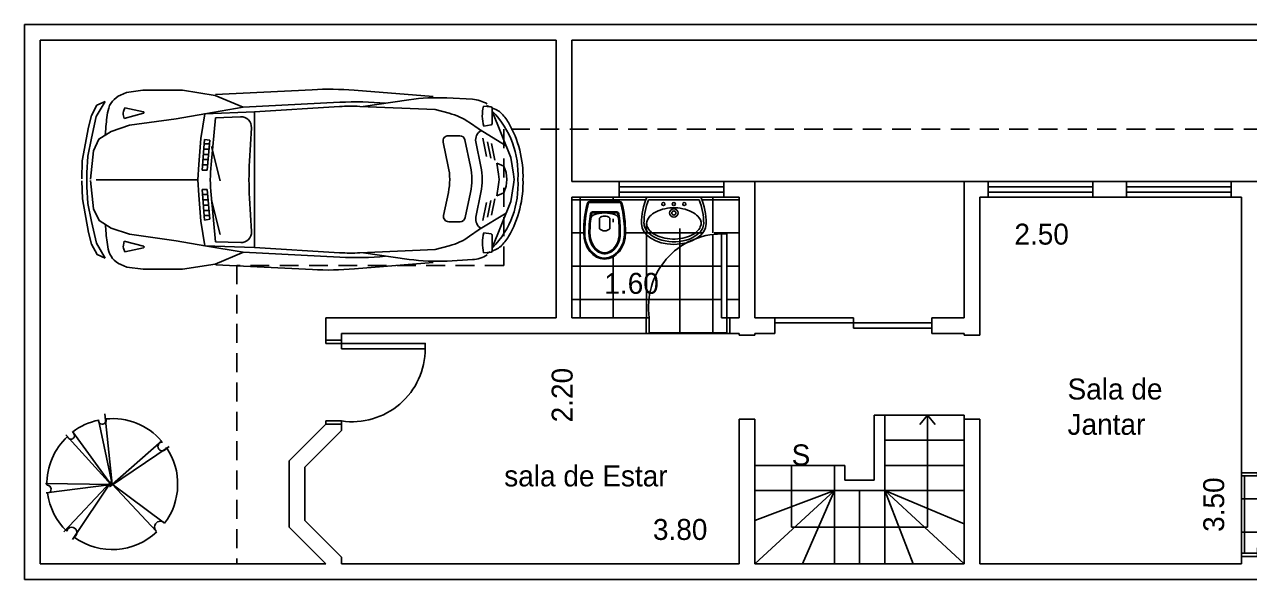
# Model space of a CAD drawing. Extents: x 0.5 to 24.7, y 0.1 to 15.
# Drawn here: x 0.49 to 12.2, y 9.71 to 15.01 of the extents above; entities that cross this region are included whole.
import ezdxf

# ---------------------------------------------------------------- set-up
doc = ezdxf.new("R2010")
doc.units = 0
doc.linetypes.add('ACAD_ISO02W100', pattern=[15, 12, -3])
doc.layers.get('0').update_dxf_attribs({"linetype": 'CONTINUOUS'})
doc.layers.get('DEFPOINTS').update_dxf_attribs({"linetype": 'CONTINUOUS'})
for name, color, linetype in [('ARV', 3, 'CONTINUOUS'), ('BLOCO', 5, 'CONTINUOUS'), ('BLOCOS', 5, 'CONTINUOUS'), ('HACHURA', 1, 'CONTINUOUS'), ('PAREDE', 7, 'CONTINUOUS'), ('PONTILHADO', 8, 'ACAD_ISO02W100')]:
    doc.layers.add(name, color=color, linetype=linetype)
doc.styles.add('PADRÃO', font='', dxfattribs={"height": 0.2})
doc.styles.get('PADRÃO').set_extended_font_data('AvantGarde Bk BT')
doc.dimstyles.new('PADRÃOS', dxfattribs={"dimtxt": 0.15, "dimasz": 0.1, "dimexe": 1.25, "dimexo": 0.625, "dimgap": 0.1, "dimtad": 0, "dimjust": 1, "dimzin": 1, "dimdsep": 46, "dimtxsty": 'PADRÃO', "dimcen": 2.5, "dimse1": 1, "dimse2": 1, "dimsd1": 1, "dimsd2": 1, "dimclrt": 1, "dimadec": 0, "dimazin": 0, "dimtfac": 1, "dimtdec": 4, "dimtmove": 0, "dimatfit": 3, "dimfxl": 1, "dimtolj": 1, "dimtzin": 0, "dimarcsym": 0})
pattern_1 = [(0, (-137.0738885694008, -134.9355553337916), (0, 0.3175), []), (90, (-137.0738885694008, -134.9355553337916), (-0.3175, 1.944062586693024e-17), [])]

# ---------------------------------------------------------------- blocks, each defined once
blk = doc.blocks.new('P80D15')
at = {"layer": 'BLOCO', "ltscale": 0.015}
for p, q in [((0, 0.1500000000000057), (0, 0)), ((0, 0.1500000000000341), (0.03000000000000114, 0.1500000000000341)), ((0.03000000000000114, 0.1500000000000057), (0.03000000000000114, 0)), ((0.7700000000000102, 0.1500000000000057), (0.7700000000000102, 0)), ((0.7700000000000102, 0.1500000000000057), (0.8000000000000114, 0.1500000000000057)), ((0.8000000000000114, 0.1500000000000057), (0.8000000000000114, 0)), ((0, 2.842170943040401e-14), (0.03000000000000114, 0)), ((0.7699999999999818, 0), (0.8000000000000114, 0))]:
    blk.add_line(p, q, dxfattribs=at)
at = {"layer": 'BLOCO'}
blk.add_lwpolyline([(0.7700000000000102, 0.1500000000000057), (0.7199999999999989, 0.1500000000000057), (0.7199999999999989, 0.950000000000017), (0.7700000000000102, 0.950000000000017)], close=True, dxfattribs=at)
at = {"layer": 'BLOCO', "ltscale": 0.015}
blk.add_arc((0.7199999999999989, 0.2524375000000134), 0.6975625000000036, 89.99999999999959, 188.444460412286, dxfattribs=at)
blk = doc.blocks.new('P80E15')
at = {"layer": 'BLOCO', "ltscale": 0.015}
for p, q in [((0.03000000000000114, 0.1500000000000057), (0, 0.1500000000000057)), ((0, 0.1500000000000057), (0, 0)), ((0.03000000000000114, 0.1500000000000057), (0.03000000000000114, 0)), ((0.8000000000000114, 0.1500000000000341), (0.7700000000000102, 0.1500000000000341)), ((0.7700000000000102, 0.1500000000000057), (0.7700000000000102, 0)), ((0.8000000000000114, 0.1500000000000057), (0.8000000000000114, 0)), ((0.03000000000000114, 2.842170943040401e-14), (0, 0)), ((0.8000000000000114, 2.842170943040401e-14), (0.7700000000000102, 5.684341886080801e-14))]:
    blk.add_line(p, q, dxfattribs=at)
at = {"layer": 'BLOCO'}
blk.add_lwpolyline([(0.03000000000000114, 0.1500000000000057), (0.0800000000000125, 0.1500000000000057), (0.0800000000000125, 0.950000000000017), (0.03000000000000114, 0.950000000000017)], close=True, dxfattribs=at)
at = {"layer": 'BLOCO', "ltscale": 0.015}
blk.add_arc((0.0800000000000125, 0.2524375000000134), 0.6975625000000036, 351.555539587714, 90.00000000000041, dxfattribs=at)
blk = doc.blocks.new('VASOSAN')
at = {"layer": 'BLOCOS'}
for p, q in [((-0.04999870165021036, 0.1999637913173729), (-0.04999870165021036, 0.300036208682684)), ((0.05000129834978395, 0.2000000000000171), (0.05000129834978395, 0.3000000000000398)), ((-0.1156907586723577, 0.1400000000000148), (0.1156608751354042, 0.1400000000000148)), ((-0.1156899891503542, 0.1500000000000057), (0.1156563640565906, 0.1500000000000057)), ((-0.1449592708755176, 0.04000000000002046), (0.1449618675667352, 0.04000000000002046)), ((-0.144958964094414, 0.05000000000001137), (0.144958964094414, 0.05000000000001137))]:
    blk.add_line(p, q, dxfattribs=at)
for centre, radius, start, end in [((-1.681254687468936e-05, 0.2500000000000284), 0.07072348561596478, 44.98962509969003, 134.9688828081831), ((-0.1156907586724003, 0.1599999999999966), 0.02, 189.3867869031125, 270.0000000001221), ((-0.1156899891503826, 0.1599999999999113), 0.01, 189.3843767903272, 270.0000000002443), ((-1.681254687468936e-05, 0.2500000000000284), 0.07072348561596478, 225.0311171918169, 315.01037490031), ((0.1156563640566048, 0.1599999999999397), 0.01, 269.9999999999185, 350.5758748885445), ((0.1156608751354185, 0.1600000000000534), 0.02, 269.9999999999593, 350.5771305827586), ((-0.1449592708755176, 0.06000000000784667), 0.02, 195.5363314444965, 269.9999999879495), ((-0.1449589640944282, 0.0600000000000307), 0.01, 195.5346797106506, 270), ((0.1449589640941156, 0.06000000000059913), 0.01, 270.0000000017912, 344.483103753554), ((0.1449618675666784, 0.06000000000008754), 0.02, 270.0000000001221, 344.463668535786)]:
    blk.add_arc(centre, radius, start, end, dxfattribs=at)
for centre, major_axis, ratio, start_param, end_param in [((1.298349786793551e-06, 0.3400000000000034), (0, 0.25), 0.8000000000000114, 4.71238898038469, 7.853981633974483), ((1.298349786793551e-06, 0.3400000000000034), (0, 0.5), 0.4000000000000057, 1.570796326794897, 2.178171401941273), ((1.298349786793551e-06, 0.3400000000000034), (0, 0.5), 0.4000000000000057, 4.10501390519934, 4.71238898038469), ((3.162615456631102e-06, 0.2000000000000171), (-0.1315416254084454, 0), 0.380107846735427, 0, 3.141592653589793)]:
    blk.add_ellipse(centre, major_axis=major_axis, ratio=ratio, start_param=start_param, end_param=end_param, dxfattribs=at)
for points, knots in [([(0.1900012983497845, 0.3400000000000034), (0.1900012983497845, 0.3848761319792686), (0.1797393390216371, 0.4296688513161939), (0.1275724019719462, 0.5345347987748141), (0.06728061332151469, 0.5774883381547511), (-0.05557463358574921, 0.5822833263597715), (-0.1176873313140447, 0.5442092108278018), (-0.1772271428546759, 0.4396819034496957), (-0.1899987016502109, 0.3899119131999385), (-0.1899987016502109, 0.3400000000000034)], [4.71238898038469, 4.71238898038469, 4.71238898038469, 4.71238898038469, 5.268704666077937, 5.268704666077937, 6.251971787216637, 6.251971787216637, 7.235238908355337, 7.235238908355337, 7.853981633974483, 7.853981633974483, 7.853981633974483, 7.853981633974483]), ([(0.1500012983497925, 0.3400000000000034), (0.1500012983497925, 0.3788440209133057), (0.1410350669412708, 0.4175642631073231), (0.09785548235792874, 0.5046356523495774), (0.05186252916044509, 0.5365242863162791), (-0.035906470330346, 0.5428969122828846), (-0.08268716521656927, 0.5186239494114204), (-0.136675398657502, 0.4336095243094746), (-0.1499987016502189, 0.3869668551708401), (-0.1499987016502189, 0.3400000000000034)], [4.71238898038469, 4.71238898038469, 4.71238898038469, 4.71238898038469, 5.267303564860582, 5.267303564860582, 6.225165062483076, 6.225165062483076, 7.18302656010557, 7.18302656010557, 7.853981633974483, 7.853981633974483, 7.853981633974483, 7.853981633974483]), ([(0.1400012983497874, 0.3400000000000034), (0.1400012983497874, 0.3772837390730786), (0.1313244408788421, 0.4146147677288923), (0.08614040026922964, 0.5057958350239744), (0.03502463044166859, 0.5349710805647021), (-0.04931088296146413, 0.5246485128546965), (-0.08846614740087944, 0.4978919085569657), (-0.1301770436703151, 0.4186244413023701), (-0.139998701650228, 0.3793231752999873), (-0.139998701650228, 0.3400000000000034)], [4.71238898038469, 4.71238898038469, 4.71238898038469, 4.71238898038469, 5.266984672173268, 5.266984672173268, 6.376176055750425, 6.376176055750425, 7.268653195712185, 7.268653195712185, 7.853981633974483, 7.853981633974483, 7.853981633974483, 7.853981633974483]), ([(-0.1899987016502109, 0.3400000000000034), (-0.1899987016502109, 0.2628456380244302), (-0.1826597402104682, 0.1857481592563204), (-0.1646350625580055, 0.0962993025843275), (-0.1598779088782436, 0.07633152029333701), (-0.1545936493339752, 0.05732178411361133)], [1.570796326794897, 1.570796326794897, 1.570796326794897, 1.570796326794897, 2.037455774227855, 2.037455774227855, 2.178171373096618, 2.178171373096618, 2.178171373096618, 2.178171373096618]), ([(0.1255213970934932, 0.158362586435743), (0.1304959230626253, 0.1883329397418549), (0.1342856674288981, 0.2197754344096836), (0.1388984311594896, 0.280892952358073), (0.1400012983497874, 0.3104504303007616), (0.1400012983497874, 0.3400000000000034)], [4.319424209334854, 4.319424209334854, 4.319424209334854, 4.319424209334854, 4.526146784234752, 4.526146784234752, 4.71238898038469, 4.71238898038469, 4.71238898038469, 4.71238898038469]), ([(0.1353910129756457, 0.1567256052765629), (0.1406375926198677, 0.1883393074453181), (0.1445703338030171, 0.2215366219332111), (0.1489940345178695, 0.2833246268364178), (0.1500012983497925, 0.3116621455754114), (0.1500012983497925, 0.3400000000000034)], [4.319414935773391, 4.319414935773391, 4.319414935773391, 4.319414935773391, 4.53527739023095, 4.53527739023095, 4.71238898038469, 4.71238898038469, 4.71238898038469, 4.71238898038469]), ([(0.1545944801337669, 0.0573247746568768), (0.1714080019636555, 0.1178830224408784), (0.1827947395838834, 0.188231392050767), (0.1891612343353728, 0.2873542333339003), (0.1900012983497845, 0.3136769834079587), (0.1900012983497845, 0.3400000000000034)], [4.105016649121983, 4.105016649121983, 4.105016649121983, 4.105016649121983, 4.553177186481221, 4.553177186481221, 4.71238898038469, 4.71238898038469, 4.71238898038469, 4.71238898038469])]:
    blk.add_open_spline(points, degree=3, knots=knots, dxfattribs=at)
for points in [[(-0.1499987016502189, 0.3400000000000034), (-0.1499987016502189, 0.2771333061211863), (-0.1449377691834997, 0.2142947379843179), (-0.1354229546785177, 0.1567380311504962)], [(-0.1399987016502138, 0.3400000000000034), (-0.1399987016502138, 0.2776703725988909), (-0.1349701841103865, 0.2153313553609451), (-0.1255561557510418, 0.1583694305881238)]]:
    blk.add_open_spline(points, degree=3, dxfattribs=at)
blk = doc.blocks.new('LAVAT')
at = {"layer": 'BLOCOS'}
for p, q in [((-0.2573623180961135, 0), (0.2573623180960993, 0)), ((-0.2410322495695425, 0.02500000000000568), (0.2410322495695283, 0.02500000000000568))]:
    blk.add_line(p, q, dxfattribs=at)
for centre, radius in [((-2.842170943040401e-14, 0.1500000000000057), 0.04), ((-2.842170943040401e-14, 0.1500000000000057), 0.02), ((-0.09999999999999432, 0.06499999999999773), 0.015), ((0, 0.06499999999999773), 0.015), ((0.09999999999999432, 0.06499999999999773), 0.015)]:
    blk.add_circle(centre, radius, dxfattribs=at)
for centre, radius, start, end in [((0.3099999999999739, 0.25), 0.6200000000000045, 180, 203.779994731564), ((0.3099999999999739, 0.25), 0.5951987399818819, 180.0000000000055, 202.2113997706397), ((-0.3099999999999739, 0.25), 0.5951987399818819, 337.7886002293573, 359.9999999999946), ((-0.3099999999999739, 0.25), 0.6200000000000045, 336.2200052684331, 7.016477563892661e-15)]:
    blk.add_arc(centre, radius, start, end, dxfattribs=at)
blk.add_ellipse((-2.842170943040401e-14, 0.25), major_axis=(0.3100000000000023, 0), ratio=0.645161290322576, start_param=0, end_param=3.141592653589793, dxfattribs=at)
for points, knots in [([(0.2849999999999824, 0.2500000000000284), (0.2849999999999682, 0.300317964642403), (0.2452497040517159, 0.3541887687748044), (0.1008916727811169, 0.4227595909021034), (3.167234224576987e-05, 0.4339558931305021), (-0.1743068501371283, 0.3989778962069579), (-0.2442601782461509, 0.3532994974840165), (-0.2803506487652356, 0.2860131679577762), (-0.2851229441039038, 0.2679846562883483), (-0.285198739981908, 0.2499999999999716)], [0, 0, 0, 0, 0.9361481793933827, 0.9361481793933827, 1.872296358786765, 1.872296358786765, 2.808444538180148, 2.808444538180148, 3.13938546545754, 3.13938546545754, 3.13938546545754, 3.13938546545754]), ([(0.2599999999999625, 0.2500000000000284), (0.2599999999999625, 0.2784978981889878), (0.242078010852012, 0.3126567214920613), (0.1643569005752425, 0.3704649949829673), (0.1030052039381815, 0.3920693254798095), (-0.02877373062847255, 0.4037223597623836), (-0.0976825814684048, 0.3936467971219031), (-0.2034406750199054, 0.3477822861136133), (-0.2396263539294523, 0.3143366745038918), (-0.2661732608932681, 0.2526194074667387), (-0.2627272874450739, 0.2240541362115209), (-0.2158391141528142, 0.162032776211305), (-0.168127663237712, 0.1314918993692231), (-0.04805875393354597, 0.09792981637818343), (0.02266607553652022, 0.095757041570522), (0.1477154277714732, 0.1225128520000851), (0.2007272141554637, 0.1503951910720218), (0.2508407150234859, 0.2045307616155014), (0.2599999999999767, 0.2286312563089723), (0.2599999999999625, 0.2500000000000284)], [0, 0, 0, 0, 0.718091798041799, 0.718091798041799, 1.436183596083598, 1.436183596083598, 2.154275394125397, 2.154275394125397, 2.872367192167196, 2.872367192167196, 3.590458990208995, 3.590458990208995, 4.308550788250794, 4.308550788250794, 5.026642586292593, 5.026642586292593, 5.744734384334392, 5.744734384334392, 6.283185307179586, 6.283185307179586, 6.283185307179586, 6.283185307179586])]:
    blk.add_open_spline(points, degree=3, knots=knots, dxfattribs=at)
blk = doc.blocks.new('*D23')
at = {"layer": 'DEFPOINTS', "color": 0, "linetype": 'ByBlock', "ltscale": 0.015}
for p in [(142.7964118183056, 148.2962175626739), (144.3964118183056, 148.2962175626738), (144.3964118183056, 147.4728648449376)]:
    blk.add_point(p, dxfattribs=at)
at = {"color": 1, "linetype": 'ByBlock', "ltscale": 0.015, "insert": (143.3676343457781, 147.4728648449376), "char_height": 0.2, "attachment_point": 5, "style": 'PADRÃO'}
blk.add_mtext('\\A1;1.60', dxfattribs=at)
blk = doc.blocks.new('*D24')
at = {"layer": 'DEFPOINTS', "color": 0, "linetype": 'ByBlock', "ltscale": 0.015}
for p in [(146.6964118183056, 148.2962175626739), (149.1964118183056, 148.2962175626743), (149.1964118183056, 147.9429068815317)]:
    blk.add_point(p, dxfattribs=at)
at = {"color": 1, "linetype": 'ByBlock', "ltscale": 0.015, "insert": (147.2854914886352, 147.9429068815317), "char_height": 0.2, "attachment_point": 5, "style": 'PADRÃO'}
blk.add_mtext('\\A1;2.50', dxfattribs=at)
blk = doc.blocks.new('*D25')
at = {"layer": 'DEFPOINTS', "color": 0, "linetype": 'ByBlock', "ltscale": 0.015}
for p in [(148.9309019518897, 148.2962175626743), (149.0971520882554, 148.2962175626743), (149.1964118183056, 144.7962175626738)]:
    blk.add_point(p, dxfattribs=at)
at = {"color": 1, "linetype": 'ByBlock', "ltscale": 0.015, "insert": (148.9309019518897, 145.3609153648716), "char_height": 0.2, "attachment_point": 5, "rotation": 90, "style": 'PADRÃO'}
blk.add_mtext('\\A1;3.50', dxfattribs=at)
blk = doc.blocks.new('*D28')
at = {"layer": 'DEFPOINTS', "color": 0, "linetype": 'ByBlock', "ltscale": 0.015}
for p in [(140.5964118183056, 145.1226546968399), (140.5964118183056, 144.8583495970299), (144.3964118183056, 144.7962175626739)]:
    blk.add_point(p, dxfattribs=at)
at = {"color": 1, "linetype": 'ByBlock', "ltscale": 0.015, "insert": (143.8317140161078, 145.1226546968399), "char_height": 0.2, "attachment_point": 5, "style": 'PADRÃO'}
blk.add_mtext('\\A1;3.80', dxfattribs=at)
blk = doc.blocks.new('*D29')
at = {"layer": 'DEFPOINTS', "color": 0, "linetype": 'ByBlock', "ltscale": 0.015}
for p in [(144.3067879033352, 146.9962175626738), (142.7055161284442, 144.7962175626739), (144.3964118183056, 144.7962175626739)]:
    blk.add_point(p, dxfattribs=at)
at = {"color": 1, "linetype": 'ByBlock', "ltscale": 0.015, "insert": (142.7055161284442, 146.4071378923441), "char_height": 0.2, "attachment_point": 5, "rotation": 90, "style": 'PADRÃO'}
blk.add_mtext('\\A1;2.20', dxfattribs=at)
blk = doc.blocks.new('SETA')
at = {"layer": 'PAREDE', "ltscale": 0.015}
for q in [(-0.07329951123824685, -0.09103539160554419), (0.07329951123824685, -0.09103539160554419)]:
    blk.add_line((0, 0), q, dxfattribs=at)
blk = doc.blocks.new('A_03')
at = {"layer": 'ARV'}
for p, q in [((-0.032337625504681, 0.05443275957492233), (-0.1019798469358193, 0.7261946558607519)), ((-0.1642795977368223, 0.6668615598597967), (-0.032337625504681, 0.05443275957492233)), ((-0.03968009613487311, 0.04386405184976638), (-0.4757783517417806, 0.5259454568575279)), ((-0.4134786009408344, 0.5556120048580055), (-0.03968009613487311, 0.04386405184976638)), ((-0.05748002493510285, 0.02903077784952757), (0.4409179814728645, 0.4666123608565726)), ((0.5121176966740109, 0.4146959018557368), (-0.05748002493510285, 0.02903077784952757)), ((-0.03968009613487311, 0.05128068884988579), (-0.6715775685449898, 0.0586973258500052)), ((-0.6626776041447897, -0.0303023181514277), (-0.03968009613487311, 0.05128068884988579)), ((-0.493578280542124, -0.4011341681573413), (-0.03968009613487311, 0.08094723685036342)), ((-0.03968009613487311, 0.08094723685036342), (-0.4134786009408344, -0.4753005381585353)), ((-0.032337625504681, 0.05443275957492233), (0.4676178746732944, -0.3195511611560278)), ((0.3875181950720048, -0.3937175311572219), (-0.032337625504681, 0.05443275957492233))]:
    blk.add_line(p, q, dxfattribs=at)
for centre, radius, start, end in [((-0.032337625504681, 0.05443275957492233), 0.625, 102.1580021321499, 127.2525657253544), ((-0.1274007985194316, 0.6640590258750763), 0.0369851325325624, 175.6542691674021, 19.69378780220451), ((-0.032337625504681, 0.05443275957492233), 0.625, 41.05407258653979, 95.53111248444131), ((-0.032337625504681, 0.05443275957492233), 0.625, 133.2426416252084, 180.9743240911506), ((-0.4268285475410494, 0.5158291639893946), 0.03342961899939723, 201.2820980855948, 48.27356464714219), ((0.4457326779623259, 0.4136262157234682), 0.04269394024099429, 89.20944815037899, 344.6285751873363), ((-0.032337625504681, 0.05443275957492233), 0.625, 323.20224696077, 33.82113850428491), ((-0.655096152989131, 0.006088647395870339), 0.03779840815212959, 285.684587972767, 88.0009588524843), ((-0.032337625504681, 0.05443275957492233), 0.625, 187.8759657920728, 225.8833292057394), ((0.4262195554180721, -0.3551779883457584), 0.05461768626331568, 40.71483655850493, 224.8799671179474), ((-0.4191915611808099, -0.4078929817018206), 0.04974913855978236, 310.6567489998404, 163.4448207669662), ((-0.032337625504681, 0.05443275957492233), 0.625, 234.6714608478307, 313.1329856187737)]:
    blk.add_arc(centre, radius, start, end, dxfattribs=at)
blk = doc.blocks.new('C-01')
for p, q in [((-1.83065677986739, 0.8422943670262235), (-1.772770930022439, 0.8665652888902464)), ((-1.772770930022439, 0.8665652888902464), (-1.616092348243722, 0.8885187772623411)), ((-1.616092348243722, 0.8885187772623411), (-1.239781697268555, 0.8885187772623411)), ((-1.239781697268555, 0.8885187772623411), (-0.9269141542791814, 0.8401466842390839)), ((-0.9269141542791814, 0.8401466842390839), (-0.6586449116728978, 0.7267235866556447)), ((-0.9218896784295012, 0.8467770454749868), (0.0002424438691868147, 0.894219161257098)), ((0.4015481824166542, 0.8884068076150022), (1.15550567040771, 0.827681843320704)), ((-2.108650639710557, 0.6462862191228069), (-2.056750859496361, 0.7474955214483892)), ((-2.062136685745003, 0.6373559865646676), (-1.977845908839267, 0.780579528977217)), ((-2.056750859496361, 0.7474955214483892), (-1.977845908839267, 0.7805795289772206)), ((-1.802454755877864, 0.6866438035236513), (-1.789907649904485, 0.7210769167972266)), ((-1.789907649904485, 0.7210769167972266), (-1.612571227057131, 0.6837465527102751)), ((-0.6586449116728943, 0.7267235866556447), (-1.025901187503663, 0.6645094447182238)), ((-0.6586449116728943, 0.7267235866556447), (0.2634872106257937, 0.774165702437756)), ((-0.552047171578149, 0.6816545144076365), (0.2614968492705856, 0.733176392438903)), ((0.4552880704952322, 0.7351599030631526), (1.175516564963957, 0.7043327307507177)), ((0.4883624644795681, 0.7337442550426765), (0.9254190157957964, 0.7980306489022162)), ((1.175516564963957, 0.7043327307507177), (1.309520534902134, 0.6690650889641816)), ((1.287270785547349, 0.8149920005278872), (1.531470717942476, 0.8021931958669946)), ((1.708087466057567, 0.7311416118743672), (1.63653758315985, 0.7357303782039324)), ((1.666605994726616, 0.7426583121460659), (1.698871251485293, 0.7290961612242803)), ((1.719974636644992, 0.5699473176742806), (1.719974636644992, 0.7184676500491882)), ((1.724195667833676, 0.7184514743063453), (1.754118265553416, 0.7058740201958109)), ((-2.137538253226008, 0.5361466842390854), (-2.108650639710557, 0.6462862191228069)), ((-2.108650639710557, 0.4304722656344353), (-2.062136685745003, 0.6373559865646676)), ((-1.795783096721184, 0.6198676144716444), (-1.804313279213599, 0.6582230835788891)), ((-1.61217381785405, 0.6689282431254817), (-1.795783096721184, 0.6198676144716444)), ((-0.552047171578149, 0.6816545144076365), (-1.025901187503663, 0.6645094447182238)), ((-0.9661424013786437, 0.1784449730264051), (-0.9239220649949864, 0.6268737344075674)), ((-0.6837737977781089, 0.6355628214234947), (-0.9239220649949864, 0.6268737344075674)), ((-0.552047171578149, 0.6816545144076365), (-0.5507711246759399, -0.6126494459014218)), ((1.719974636644992, 0.6883428240923237), (1.897953097645967, 0.2477224030463248)), ((-2.195803100824968, 0.215030405169319), (-2.137538253226008, 0.5361466842390854)), ((-1.97207074553938, 0.5199633179508147), (-1.976126376770377, 0.4607608220957928)), ((-0.5803212010275338, 0.52991644480867), (-0.5985352425935595, 0.2115509197771033)), ((1.503408753635107, 0.5793223299181278), (1.594486990693866, 0.5157144505574962)), ((1.589842086208968, 0.5189583926193784), (1.852906542002948, 0.3592439444871687)), ((1.640598722325517, 0.5457800225606597), (1.709394286454394, 0.5574254534087082)), ((-2.143413700042711, 0.2589373819135083), (-2.108650639710557, 0.4304722656344353)), ((-1.029386900844926, 0.4194370379732177), (-1.052052975906875, 0.1261624672638391)), ((-0.980486245394605, 0.3761624672638355), (-1.032731427667009, 0.3761624672638391)), ((-1.029386900844926, 0.4194370379732142), (-0.9771959257154315, 0.4111094644850901)), ((-1.0040241738348, 0.1261624672638355), (-0.9771959257154315, 0.4111094644850901)), ((-0.9620251452417392, 0.3531362050671767), (-0.8795833890596967, 0.02336918033899593)), ((1.252532979182796, 0.3943563503758725), (1.301260508478393, 0.1604863286584113)), ((1.301481807587312, 0.4545549874331165), (1.410757703618131, 0.4545549874331094)), ((1.459706532022647, 0.414753624490352), (1.512683895327168, 0.1604863286584113)), ((1.564029340202794, 0.3953171764430152), (1.612957060527535, 0.1604863286584113)), ((1.630132488397706, 0.4299151728876929), (1.666359625423414, 0.256041359759017)), ((1.673996958946869, 0.3953171764430152), (1.706579959144378, 0.2389335659056115)), ((1.714060976318738, 0.3789596301085609), (1.746800292865348, 0.2218257720522026)), ((-2.152019482229861, 0.1003354660543394), (-2.143413700042711, 0.2589373819135083)), ((-0.9899014167706817, 0.2761624672638376), (-1.040460046962956, 0.2761624672638412)), ((-0.9851938310826434, 0.3261624672638348), (-1.036595737314983, 0.3261624672638384)), ((1.897953097645967, 0.2477224030463248), (1.924646183801528, 0.08627862641109019)), ((-2.201188927073613, 0.04312342842513672), (-2.195803100824968, 0.215030405169319)), ((-1.0040241738348, 0.1261624672638355), (-1.052052975906875, 0.1261624672638355)), ((-0.9993165881467618, 0.1761624672638362), (-1.048188666258902, 0.1761624672638398)), ((-0.9946090024587235, 0.2261624672638369), (-1.044324356610929, 0.2261624672638369)), ((1.763622864673057, 0.1932699095061103), (1.781312784947914, 0.08627862641109019)), ((1.763622864673057, 0.1932699095061103), (1.830560534388646, 0.1647978470297851)), ((1.830560534388646, 0.1647978470297851), (1.855041562791566, 0.1026583121460618)), ((-1.091330829401663, 0.03445116854801), (-2.064111739533274, 0.03445116854800645)), ((1.855041562791566, 0.1026583121460618), (1.858958527336036, 0.03716994005304031)), ((1.855171170443242, -0.02880370273764754), (1.858958998272691, 0.03669226546629289)), ((-2.151886865411029, -0.03417876968644507), (-2.142968370806337, -0.1927634084608734)), ((-1.029386900844926, -0.3514966363272833), (-1.052052975906875, -0.05822206561790466)), ((-1.0040241738348, -0.05822206561790111), (-1.052052975906875, -0.05822206561790111)), ((-0.9993165881467618, -0.1082220656179018), (-1.048188666258902, -0.1082220656179054)), ((-1.0040241738348, -0.05822206561790111), (-0.9771959257154315, -0.3431690628391557)), ((-0.9658577713631509, -0.1102573902095578), (-0.9227533111908777, -0.5586020303595021)), ((1.256049315236208, -0.3073594846597629), (1.301504523818956, -0.08702026465079982)), ((1.463304646220006, -0.327563685825659), (1.512927910667731, -0.08702026465079982)), ((1.564721628416883, -0.3220191563272365), (1.613201075868098, -0.08702026465079982)), ((1.763931316782017, -0.119595382123471), (1.781410238680021, -0.0125694262672944)), ((1.763931316782017, -0.1195953821234745), (1.830812715538691, -0.09099138818977437)), ((1.830812715538691, -0.09099138818977437), (1.855171170443242, -0.02880370273764754)), ((1.898378302143097, -0.1740081716376984), (1.924743637533634, -0.0125694262672944)), ((-2.142968370806337, -0.1927634084608734), (-2.107867147851781, -0.364229413382855)), ((-0.9946090024587235, -0.1582220656179025), (-1.044324356610929, -0.1582220656179025)), ((-0.9899014167706817, -0.2082220656179032), (-1.040460046962956, -0.2082220656179068)), ((-0.9620251452417392, -0.1597599638595497), (-0.8795833890596967, -0.4895269885877305)), ((-0.5793510799945629, -0.4608527776613727), (-0.5981860493313498, -0.1426384296994279)), ((1.630132488397706, -0.3564240798233236), (1.666359625423414, -0.1825502666946477)), ((1.673996958946869, -0.3218260833786459), (1.706579959144378, -0.1654424728412422)), ((1.714060976318738, -0.3054685370441916), (1.746800292865348, -0.1483346789878333)), ((1.721259738502589, -0.6150017227214768), (1.898378302143097, -0.1740081716376984)), ((-0.9851938310826434, -0.2582220656179004), (-1.036595737314983, -0.258222065617904)), ((-0.980486245394605, -0.3082220656179011), (-1.032731427667009, -0.3082220656179047)), ((-1.029386900844926, -0.3514966363272798), (-0.9771959257154315, -0.3431690628391557)), ((1.59079316728802, -0.4457302916567016), (1.853619119683582, -0.2854505321148935)), ((-2.107867147851781, -0.364229413382855), (-2.060945353740472, -0.5710210165412626)), ((-1.97111106192229, -0.4534509853133564), (-1.975283419962686, -0.3942566013860862)), ((1.305018158022328, -0.3674615852427117), (1.414335803433882, -0.3674615852427117)), ((1.504479027546441, -0.5062645397044605), (1.59543166638154, -0.4424771971401249)), ((-2.060945353740472, -0.5710210165412626), (-1.976372334418894, -0.7140780770989501)), ((-1.794626765840263, -0.5530074859830734), (-1.803081302946691, -0.5913797002286252)), ((-1.610921106809997, -0.6017059809318361), (-1.794626765840263, -0.5530074859830734)), ((-0.6827922202732779, -0.5666959999381085), (-0.9239220649949864, -0.557971397311551)), ((1.641602591267969, -0.472451788197862), (1.710420983965669, -0.4839615462297111)), ((1.721026004033664, -0.4964625239594191), (1.721318854448473, -0.6449825676147718)), ((-1.801166743626528, -0.619796700312687), (-1.788551767289881, -0.6542050064326368)), ((-1.788551767289881, -0.6542050064326368), (-1.611289296694896, -0.6165250453164077)), ((-0.552047171578149, -0.61275217731162), (-1.025901187503663, -0.5956071076222074)), ((-0.6586449116728943, -0.6578212495596283), (-1.024658025862159, -0.5964387485839211)), ((-0.9253248658943889, -0.771880465355931), (-0.6572018677832858, -0.6578954916922157)), ((-0.6586449116728943, -0.6578212495596283), (0.2634872106257937, -0.7052633653417395)), ((-0.5507711246759399, -0.6126494459014218), (0.2628729048183871, -0.6625670885022039)), ((0.4566676603779349, -0.6641684803196028), (1.176833970133611, -0.6319212309740685)), ((0.489739198710577, -0.6626876194012219), (0.9269216594564433, -0.7261121059983715)), ((1.176833970133611, -0.6319212309740685), (1.310768139304937, -0.5963894305023452)), ((1.709456697318647, -0.657679943766869), (1.637916001580365, -0.6624097822828787)), ((1.667998015102892, -0.6692784142635269), (1.700236467470074, -0.6556526695023237)), ((1.725539845536463, -0.6449580689302508), (1.755437585030847, -0.6323216382899872)), ((-1.829061803082421, -0.7755025696102997), (-1.771128208685287, -0.7996593057439512)), ((-1.771128208685287, -0.7996593057439512), (-1.614406643889339, -0.8213038146966412)), ((-1.238096421228356, -0.8208693724026297), (-0.9253248658943889, -0.771880465355931)), ((-0.92028732615411, -0.7785009065079755), (0.0019365492769019, -0.8241246822172492)), ((0.4032300469751817, -0.8175210505596873), (1.157066332616591, -0.755309560972254)), ((1.288806169945236, -0.7423599301477033), (1.532980391109522, -0.7290796401905588)), ((-1.614406643889339, -0.8213038146966412), (-1.238096421228356, -0.8208693724026297))]:
    blk.add_line(p, q)
for points in [[(-2.117843137364595, 0.03912248534324192), (-2.089865773386897, 0.3112861889438783), (-2.036624438249468, 0.4219124835562695), (-1.921188873147091, 0.4960384935962487), (-1.744638478921626, 0.5539571737568671), (-1.299933148003515, 0.6172476103556264), (-1.025901187503663, 0.6645094447182238), (-1.063658174022983, 0.4278770154512976), (-1.082842962611689, 0.1796465378708234), (-1.09135894593182, 0.0339702008229672)], [(-2.20116902460509, 0.02293620506717886), (-2.195444244937413, -0.1489598177939229), (-2.136546337798237, -0.4699605867711405), (-2.107441608770433, -0.5800429473346682), (-2.055342366292631, -0.681149717616151), (-1.976372334418894, -0.7140780770989537)], [(-2.117831285924382, 0.02710148049029115), (-2.089317327565237, -0.2450065286374219), (-2.035857964472086, -0.3555276276391872), (-1.920276463093266, -0.4294258792691821), (-1.74361220879431, -0.4869963271197086), (-1.29878264390722, -0.5497173386698471), (-1.024658025862159, -0.5964387485839211), (-1.06288152765773, -0.3598812280476444), (-1.082555736503863, -0.1116890613314041), (-1.09135894593182, 0.0339702008229672)]]:
    blk.add_lwpolyline(points)
for centre, radius, start, end in [((-1.753321713098625, 0.6578511848592719), 0.2, 112.7477864850494, 169.4663458557022), ((0.1568496881301549, -2.149754914034112), 3.048, 85.39524436229374, 92.94517284563942), ((0.3770834968612675, -1.091967209280902), 1.8288, 87.54912578177812, 93.62371185581183), ((0.4200944548867582, -2.269808372853454), 3.048, 84.69642848984088, 92.94517284563942), ((1.191552609632748, -1.011301368785922), 1.8288, 86.99980614370354, 98.36760195550836), ((1.517490172779148, 0.5181311627694214), 0.2844058619132017, 57.32994559328601, 87.1823745800067), ((1.989861677025885, 0.6482658569708626), 0.3639889528279494, 166.0960809623156, 196.353513713926), ((1.707274636644993, 0.7184676500491882), 0.0127, 0, 86.33042922820037), ((1.69506427288443, 0.5653806539828388), 0.1524, 46.38363011225994, 67.20137953685185), ((-0.4516341619422803, 0.4158067278589002), 1.524, 169.466345855702, 176.0811098255092), ((-1.754724823896648, 0.6692514605800319), 0.0508, 159.9787304694502, 192.5384088226551), ((-1.614140881183154, 0.6762899726681475), 0.007619999999999999, 284.9600092043179, 78.11246181423294), ((-0.6801579461893112, 0.5356282147184714), 0.1, 356.7256148481177, 92.07218206290786), ((1.154367269648791, 0.07954017491794119), 0.6095999999999999, 55.07004281722259, 75.25506193168576), ((1.119662865920034, 0.09266705307477707), 0.8474308437831752, 356.2450887415934, 44.51945252644143), ((1.499745210164196, 0.3603927380299226), 0.4355423351401734, 30.45768093329104, 46.38363011225994), ((1.661926997011825, 0.4157144505575019), 0.1, 118.178021379558, 191.7693709056955), ((1.707274636644993, 0.5699473176742806), 0.0127, 279.6077177953319, 359.9999999999999), ((1.002996449658418, 0.06827934905823341), 1.011814461032579, 358.0694461411588, 30.45768093329104), ((1.301481807587312, 0.4045549874331158), 0.05, 89.99999999999872, 191.7693709056955), ((1.410757703618131, 0.4045549874331087), 0.05, 11.76937090569545, 89.99999999999852), ((0.5511473945460601, 0.03558953846835067), 1.524, 174.6213598380366, 185.4916152907023), ((2.444488749937388, 0.03745617292639736), 3.048, 176.7256148481182, 183.3873602806166), ((0.7044763925705482, 0.0361445456565086), 0.6095999999999999, 348.3436042230393, 11.76937090569533), ((0.9158997794193233, 0.0361445456565086), 0.6095999999999999, 348.3436042230393, 11.76937090569533), ((1.01617294461969, 0.0361445456565086), 0.6095999999999999, 348.3436042230393, 11.76937090569533), ((-0.9346102988310072, 0.03427851959049732), 1.2192, 176.8941614031452, 183.2188137255897), ((1.119774305424844, -0.02036687394030423), 0.8474308437831752, 315.5935226022935, 3.867886387141479), ((1.480595464328701, 0.03655807653882448), 0.3048, 350.7246364345081, 9.388338694226777), ((1.003060028609408, 0.00379074138025004), 1.011814461032579, 329.6552941954439, 2.043528987576088), ((1.623928863182314, 0.03655807653882448), 0.3048, 350.7246364345081, 9.388338694226777), ((1.305018158022328, -0.317461585242711), 0.05, 168.3436042230398, 270), ((1.414335803433882, -0.317461585242711), 0.05, 270, 348.3436042230397), ((1.662659313989128, -0.3422233574931326), 0.1, 168.3436042230398, 242.0089644968629), ((-0.450882808591448, -0.3462966210781282), 1.524, 184.0318653032257, 190.646629273033), ((-0.6791763686844838, -0.4667613932330852), 0.1, 267.9278179370929, 3.387360280616497), ((1.154452758285515, -0.007171591620359408), 0.6095999999999999, 284.8579131970492, 305.0429323115123), ((1.991066947214854, -0.5742487513323979), 0.3639889528279494, 163.7594614148089, 194.0168941664193), ((1.708326028722126, -0.4964875656504013), 0.0127, 0.1129751287349732, 80.50525733340307), ((1.500383808741685, -0.2873425971357939), 0.4355423351401734, 313.729345016475, 329.6552941954439), ((-1.752090569262904, -0.5909072577405219), 0.2, 190.6466292730326, 247.365188643683), ((-1.753471198421376, -0.6023102779346452), 0.0508, 167.5745663060798, 200.1342446592847), ((-1.612873650554842, -0.6090715747927895), 0.007619999999999999, 282.000513314502, 75.15296592441696), ((0.3748605338476096, 1.162800877400674), 1.8288, 266.489263272923, 272.5638493469568), ((0.4200944548867582, 2.338710709949471), 3.048, 267.0548271543606, 275.3035715101591), ((1.518439763387555, -0.4450457259548806), 0.2844058619132017, 272.9306005487282, 302.7830295354489), ((1.708618879136932, -0.645007609305754), 0.0127, 273.7825459005346, 0.1129751287349223), ((1.696106684211493, -0.4919449870691963), 0.1524, 292.9115955918831, 313.729345016475), ((0.1525414215263758, 2.220152271749772), 3.048, 267.1678022830956, 274.7177307664412), ((1.18948711914366, 1.083741153075202), 1.8288, 261.7453731732265, 273.1131689850314)]:
    blk.add_arc(centre, radius, start, end)

msp = doc.modelspace()

# ---------------------------------------------------------------- hatches: boundary and pattern name
at = {"layer": 'HACHURA', "ltscale": 0.015}
h = msp.add_hatch(dxfattribs=at)
h.set_pattern_fill('NET', color=256, scale=0.1, style=0)
h.set_pattern_definition(pattern_1)
edge = h.paths.add_edge_path()
edge.add_arc((7.152899333934442, 12.31309972888229), 0.6975624999999993, 90.00000000000233, 110.0633116668762)
edge.add_ellipse((6.697471703204315, 13.11066222888212), major_axis=(-0.3100000000000023, 3.624455607604437e-14), ratio=0.645161290322576, start_angle=0, end_angle=180, ccw=False)
edge.add_arc((7.152899333934414, 12.31309972888229), 0.6975624999999992, 117.8760154638414, 188.444460412286)
edge.add_line((6.462899333934416, 12.21066222888228), (6.462899333934416, 12.06066222888219))
edge.add_line((6.462899333934416, 12.06066222888219), (7.202899333934425, 12.06066222888225))
edge.add_line((7.202899333934425, 12.06066222888225), (7.202899333934454, 12.21066222888228))
edge.add_line((7.202899333934454, 12.21066222888228), (7.152899333934442, 12.21066222888231))
edge.add_line((7.152899333934442, 12.21066222888231), (7.152899333934414, 13.0106622288823))
edge = h.paths.add_edge_path()
edge.add_ellipse((6.697471703204315, 13.11066222888212), major_axis=(-0.3100000000000023, 3.624455607604437e-14), ratio=0.645161290322576, start_angle=0, end_angle=180, ccw=False)
edge.add_arc((7.007471703204203, 13.11066222888209), 0.6199999999999507, 156.2200052685885, 179.9999999999527, ccw=False)
edge.add_line((6.44010938510408, 13.36066222888206), (6.175790863409674, 13.36066222888201))
edge.add_line((6.175790863409674, 13.36066222888201), (5.722523248904793, 13.36066222888223))
edge.add_line((5.722523248904793, 13.36066222888223), (5.722523248904793, 12.21066222888226))
edge.add_line((5.722523248904793, 12.21066222888226), (6.432899333934415, 12.21066222888226))
edge.add_line((6.432899333934415, 12.21066222888226), (6.462899333934416, 12.21066222888231))
edge.add_arc((7.152899333934414, 12.31309972888229), 0.6975624999999992, 117.87601546383831, 188.4444604122837, ccw=False)
edge = h.paths.add_edge_path(flags=17)
edge.add_ellipse((6.036103464956767, 13.02066222888226), major_axis=(2.261793454350763e-14, -0.25), ratio=0.8000000000000114, start_angle=270, end_angle=450, ccw=False)
edge.add_ellipse((6.036103464956767, 13.02066222888226), major_axis=(4.523586908701527e-14, -0.5), ratio=0.4000000000000057, start_angle=235.1999716104384, end_angle=270, ccw=False)
edge.add_arc((5.891142895739847, 13.30066222888223), 0.02000000000001102, 90, 168.1772623965984, ccw=False)
edge.add_line((5.891142895739847, 13.32066222888224), (6.181064034182043, 13.32066222888224))
edge.add_arc((6.181064034179826, 13.30066222888226), 0.01999999999999973, 11.822737112838183, 89.99999999364911, ccw=False)
edge.add_ellipse((6.036103464956767, 13.02066222888226), major_axis=(4.523586908701527e-14, -0.5), ratio=0.4000000000000057, start_angle=90, end_angle=124.80002838732861, ccw=False)
h.paths.add_polyline_path([(13.10485551455912, 12.36066222888226), (13.10485551455912, 12.51066222888221), (12.36485551455911, 12.51066222888224), (12.36485551455914, 12.36066222888223), (12.41485551455912, 12.36066222888221), (12.41485551455912, 11.56066222888222, 0.4580704259902432)])
h.paths.add_polyline_path([(15.27252324890475, 12.36066222888226), (15.21182547328831, 12.36066222888226), (15.21182547328826, 11.71066222888203), (14.01182547328827, 11.71066222888203), (14.01182547328827, 12.36066222888201), (13.20982905859512, 12.36066222888184), (13.13485551455912, 12.36066222888223), (13.10485551455912, 12.36066222888221, -0.4580704259902146), (12.41485551455912, 11.56066222888222), (12.36485551455908, 11.56066222888219), (12.36485551455914, 12.36066222888223), (12.33485551455911, 12.36066222888223), (12.27252324890478, 12.36066222888223), (12.27252324890478, 10.73071761930797), (12.2725232489048, 10.70071761930797, -0.4580704259902146), (13.07252324890479, 10.01071761930797), (13.07252324890476, 9.960717619307957), (12.27252324890475, 9.960717619307957), (12.27252324890478, 9.930717619307956), (12.27252324890478, 9.860662228882234), (15.27252324890478, 9.860662228882262)])
h.paths.add_polyline_path([(13.27146489609086, 10.51066222888224), (13.89146489609084, 10.51066222888224), (13.89146489609087, 10.46066222888223), (13.86146489609084, 10.46066222888223), (13.86146489609089, 10.43066222888223), (13.89146489609087, 10.43066222888226), (13.89146489609081, 10.01066222888224), (13.86146489609084, 10.01066222888224), (13.76146489609084, 9.910662228882245), (13.40146489609083, 9.910662228882302), (13.30146489609092, 10.01066222888224), (13.27146489609083, 10.01066222888224), (13.27146489609083, 10.43066222888226), (13.30146489609089, 10.43066222888226), (13.30146489609081, 10.46066222888223), (13.27146489609083, 10.46066222888223)], flags=16)
h.paths.add_polyline_path([(13.37393315136046, 11.66066222888185), (13.37393315136069, 12.31066222888182), (13.97393315136068, 12.31066222888157), (13.97393315136043, 11.66066222888159)], flags=16)
h.paths.add_polyline_path([(17.62735453502432, 11.06066222888225), (17.62735453502435, 11.21066222888228), (16.88735453502431, 11.21066222888226), (16.88735453502431, 11.06066222888222), (16.9373545350243, 11.06066222888225), (16.93735453502433, 10.26066222888224, 0.458070425990229)])
h.paths.add_polyline_path([(18.11252324890481, 11.06066222888225), (18.04521144036164, 11.06066222888225), (17.74521144036163, 11.06066222888225), (17.65735453502433, 11.06066222888225), (17.62735453502432, 11.06066222888222, -0.4580704259902146), (16.93735453502433, 10.26066222888224), (16.88735453502431, 10.26066222888224), (16.88735453502434, 11.06066222888225), (16.85735453502431, 11.06066222888225), (16.81252324890477, 11.06066222888225), (16.8125232489048, 9.860662228882234), (18.11252324890481, 9.860662228882234)])
h.paths.add_polyline_path([(5.972523248904793, 12.6914303902669), (6.614968303849849, 12.6914303902669), (6.614968303849849, 12.38318863202514), (5.972523248904793, 12.38318863202514)], flags=24)
h.paths.add_polyline_path([(14.39312764450912, 11.54740765745876), (15.02252324890472, 11.54740765745876), (15.02252324890472, 11.239165899217), (14.39312764450912, 11.239165899217)], flags=24)
h.paths.add_polyline_path([(14.80488893320822, 10.11066222888226), (14.80488893320822, 10.7888215695416), (15.11313069144998, 10.7888215695416), (15.11313069144998, 10.11066222888226)], flags=24)
h.paths.add_polyline_path([(13.36352734984897, 10.87916857691729), (14.48165921798082, 10.87916857691729), (14.48165921798082, 11.19153121427993), (13.36352734984897, 11.19153121427993)], flags=24)
h.paths.add_polyline_path([(15.67252324890478, 10.33922851880035), (16.31469357857512, 10.33922851880035), (16.31469357857512, 10.03497027704211), (15.67252324890478, 10.03497027704211)], flags=9)
h.paths.add_polyline_path([(15.69090525862208, 10.60698412586254), (16.56137229158909, 10.60698412586254), (16.56137229158909, 10.98033577421418), (15.69090525862208, 10.98033577421418)], flags=9)
h.paths.add_polyline_path([(17.0625232489048, 10.27712363568835), (17.70496830384985, 10.27712363568835), (17.70496830384985, 9.968881877446591), (17.0625232489048, 9.968881877446591)], flags=25)
h.paths.add_polyline_path([(17.21731280376773, 10.58308909263059), (17.92981280376773, 10.58308909263059), (17.92981280376773, 10.89503964208114), (17.21731280376773, 10.89503964208114)], flags=25)
h = msp.add_hatch(dxfattribs=at)
h.set_pattern_fill('NET', color=256, scale=0.1, style=0)
h.set_pattern_definition(pattern_1)
edge = h.paths.add_edge_path()
edge.add_line((7.322523248904758, 13.36066222888223), (7.175790863409674, 13.36066222888221))
edge.add_line((7.175790863409674, 13.36066222888221), (6.954834021304486, 13.36066222888216))
edge.add_arc((6.38747170320431, 13.11066222888216), 0.6200000000000054, -6.821210263296962e-12, 23.779994731412216, ccw=False)
edge.add_ellipse((6.697471703204314, 13.11066222888212), major_axis=(-0.3100000000000023, 3.624455607604437e-14), ratio=0.645161290322576, start_angle=0, end_angle=180, ccw=False)
edge.add_arc((7.152899333934416, 12.31309972888229), 0.6975625000000033, 90, 110.06331166687019, ccw=False)
edge.add_line((7.152899333934416, 13.0106622288823), (7.202899333934425, 13.0106622288823))
edge.add_line((7.202899333934425, 13.0106622288823), (7.202899333934426, 12.21066222888228))
edge.add_line((7.202899333934426, 12.21066222888228), (7.232899333934427, 12.21066222888228))
edge.add_line((7.232899333934427, 12.21066222888228), (7.322523248904788, 12.21066222888229))
edge.add_line((7.322523248904788, 12.21066222888229), (7.322523248904758, 13.36066222888223))
h.paths.add_polyline_path([(13.07252324890479, 10.01071761930797, 0.4580704259902412), (12.27252324890474, 10.70071761930797), (12.12252324890477, 10.70071761930797), (12.12252324890477, 9.960717619307959), (12.27252324890478, 9.960717619307955), (12.27252324890478, 10.01071761930797)])

# ---------------------------------------------------------------- linework, layer by layer
at = {"layer": 'BLOCO', "ltscale": 0.015}
for p, q in [((6.175790863409674, 13.51066222888204), (7.175790863409674, 13.51066222888224)), ((6.175790863409674, 13.46066222888203), (7.175790863409674, 13.46066222888223)), ((9.6992980235662, 13.5106622288823), (10.6992980235662, 13.5106622288825)), ((9.6992980235662, 13.46066222888228), (10.6992980235662, 13.46066222888248)), ((11.02326351885452, 13.51066222888252), (12.02326351885452, 13.51066222888272)), ((11.02326351885452, 13.46066222888251), (12.02326351885452, 13.46066222888271)), ((6.175790863409674, 13.41066222888202), (7.175790863409674, 13.41066222888222)), ((6.175790863409674, 13.36066222888201), (7.175790863409674, 13.36066222888221)), ((9.6992980235662, 13.41066222888227), (10.6992980235662, 13.41066222888247)), ((9.6992980235662, 13.36066222888226), (10.6992980235662, 13.36066222888246)), ((11.02326351885452, 13.4106622288825), (12.02326351885452, 13.4106622288827)), ((11.02326351885452, 13.36066222888249), (12.02326351885452, 13.36066222888269)), ((8.412640845223223, 12.21066222888228), (7.662640845223223, 12.21066222888228)), ((8.412640845223223, 12.21066222888228), (8.412640845223223, 12.11066222888226)), ((9.162640845223223, 12.16066222888227), (7.662640845223223, 12.16066222888227)), ((9.162640845223223, 12.11066222888226), (8.412640845223223, 12.11066222888226))]:
    msp.add_line(p, q, dxfattribs=at)
at = {"layer": 'HACHURA', "ltscale": 0.015}
for p, q in [((6.432899333934415, 12.06066222888222), (7.202899333934425, 12.06066222888222)), ((12.12252324890477, 10.70071761930797), (12.12252324890477, 9.860662228882234))]:
    msp.add_line(p, q, dxfattribs=at)
at = {"layer": 'PAREDE'}
for p, q in [((20.79332499835886, 15.01066222888227), (0.4933249983588155, 15.01066222888227)), ((0.4933249983588155, 15.01066222888227), (0.4933249983587871, 9.710662228882256)), ((0.6433249983588212, 14.86066222888226), (0.6433249983588212, 9.860662228882262)), ((5.572523248904673, 14.86066222888226), (0.6433249983588212, 14.86066222888226)), ((20.64332499835882, 14.86066222888226), (5.722523248904793, 14.86066222888226)), ((0.6433249983588212, 9.860662228882262), (3.372523248904741, 9.86066222888229)), ((0.4933249983587871, 9.710662228882256), (3.372523248904741, 9.710662228882256))]:
    msp.add_line(p, q, dxfattribs=at)
at = {"layer": 'PAREDE', "ltscale": 0.015}
for p, q in [((5.572523248904787, 12.21066222888223), (5.572523248904673, 14.86066222888226)), ((5.722523248904793, 13.5106622288823), (5.722523248904793, 14.86066222888226)), ((6.175790863409674, 13.5106622288823), (5.722523248904793, 13.51066222888227)), ((6.175790863409674, 13.36066222888223), (6.175790863409674, 13.51066222888227)), ((7.472523248904764, 13.51066222888227), (7.175790863409674, 13.5106622288823)), ((7.175790863409674, 13.36066222888223), (7.175790863409674, 13.51066222888227)), ((7.472523248904764, 12.21066222888226), (7.472523248904764, 13.51066222888227)), ((9.472523248904764, 13.51066222888224), (7.472523248904764, 13.51066222888224)), ((9.472523248904764, 12.21066222888228), (9.472523248904764, 13.5106622288823)), ((9.699298023566172, 13.51066222888232), (9.472523248904764, 13.51066222888224)), ((9.6992980235662, 13.36066222888226), (9.699298023566172, 13.5106622288823)), ((10.6992980235662, 13.36066222888246), (10.69929802356617, 13.5106622288825)), ((11.02326351885452, 13.51066222888252), (10.69929802356614, 13.5106622288825)), ((11.02326351885455, 13.36066222888249), (11.02326351885452, 13.51066222888252)), ((12.27252324890478, 13.51066222888275), (12.02326351885452, 13.51066222888269)), ((12.02326351885455, 13.36066222888269), (12.02326351885452, 13.51066222888272)), ((5.722523248904793, 12.21066222888223), (5.722523248904793, 13.36066222888223)), ((6.175790863409674, 13.36066222888223), (5.722523248904793, 13.36066222888226)), ((7.322523248904758, 13.36066222888223), (7.175790863409674, 13.36066222888221)), ((7.322523248904787, 12.21066222888226), (7.322523248904758, 13.36066222888223)), ((9.62252324890477, 12.04285236578846), (9.622523248904741, 13.36066222888226)), ((9.6992980235662, 13.36066222888229), (9.622523248904741, 13.36066222888226)), ((11.02326351885455, 13.36066222888252), (10.6992980235662, 13.36066222888246)), ((12.12252324890477, 13.36066222888272), (12.02326351885452, 13.36066222888269)), ((12.12252324890477, 10.73071761930797), (12.12252324890477, 13.36066222888272)), ((3.372523248904741, 12.21066222888228), (3.372523248904741, 11.99479086200688)), ((5.572523248904787, 12.21066222888228), (3.372523248904741, 12.21066222888228)), ((5.572523248904758, 12.21066222888226), (3.522523248904747, 12.21066222888226)), ((6.432899333934415, 12.21066222888228), (5.722523248904793, 12.21066222888226)), ((6.432899333934415, 12.21066222888226), (5.722523248904821, 12.21066222888226)), ((6.432899333934415, 12.21066222888228), (6.432899333934415, 12.06066222888228)), ((7.322523248904758, 12.21066222888226), (7.232899333934427, 12.21066222888226)), ((7.322523248904787, 12.21066222888228), (7.232899333934427, 12.21066222888231)), ((7.232899333934427, 12.21066222888228), (7.232899333934427, 12.06066222888228)), ((7.662640845223223, 12.21066222888226), (7.472523248904764, 12.21066222888226)), ((7.662640845223223, 12.21066222888226), (7.662640845223223, 12.06066222888228)), ((9.472523248904764, 12.21066222888228), (9.162640845223223, 12.21066222888228)), ((9.162640845223223, 12.21066222888226), (9.162640845223223, 12.06066222888228)), ((3.522523248904747, 12.06066222888225), (3.522523248904747, 11.99479086200691)), ((6.432899333934415, 12.06066222888225), (3.522523248904747, 12.06066222888225)), ((6.432899333934415, 12.06066222888222), (5.322523248904758, 12.06066222888225)), ((7.322523248904787, 12.06066222888228), (7.232899333934427, 12.06066222888225)), ((7.322523248904787, 12.06066222888225), (7.232899333934427, 12.06066222888222)), ((7.322523248904787, 12.04285236578849), (7.322523248904787, 12.06066222888225)), ((7.472523248904793, 12.04285236578849), (7.472523248904764, 12.06066222888222)), ((7.472523248904793, 12.06066222888228), (7.662640845223223, 12.06066222888225)), ((7.662640845223223, 12.06066222888222), (7.472523248904764, 12.06066222888225)), ((9.472523248904793, 12.06066222888225), (9.162640845223223, 12.06066222888222)), ((9.162640845223223, 12.06066222888222), (9.472523248904821, 12.06066222888225)), ((9.472523248904793, 12.04285236578849), (9.472523248904764, 12.06066222888222)), ((3.522523248904747, 11.99479086200691), (3.372523248904741, 11.99479086200691)), ((7.322523248904758, 12.04285236578849), (7.472523248904764, 12.04285236578849)), ((9.472523248904764, 12.04285236578849), (9.62252324890477, 12.04285236578849)), ((7.322523248904758, 9.860662228882262), (7.322523248904787, 11.24285236578851)), ((7.322523248904758, 11.24285236578848), (7.472523248904764, 11.24285236578848)), ((7.472523248904764, 9.860662228882262), (7.472523248904764, 11.24285236578848)), ((8.612523248904807, 10.66066222888225), (8.612523248904807, 11.28066222888228)), ((8.612523248904807, 11.28066222888228), (9.472523248904793, 11.28066222888228)), ((8.712523248904802, 9.860662228882262), (8.712523248904802, 11.28066222888228)), ((9.12252324890477, 10.21066222888228), (9.122523248904798, 11.28066222888228)), ((9.472523248904764, 9.860662228882262), (9.472523248904793, 11.28066222888228)), ((9.472523248904764, 11.24285236578848), (9.62252324890477, 11.24285236578848)), ((9.62252324890477, 9.860662228882262), (9.62252324890477, 11.24285236578848)), ((3.372523248904741, 11.1947908620069), (3.022523248904747, 10.8447908620069)), ((3.522523248904747, 11.13265882765091), (3.172523248904753, 10.78265882765092)), ((3.522523248904747, 11.1947908620069), (3.372523248904741, 11.1947908620069)), ((3.522523248904747, 11.19479086200693), (3.522523248904747, 11.13265882765091)), ((8.71252324890483, 11.04066222888227), (9.472523248904793, 11.04066222888227)), ((3.022523248904747, 10.8447908620069), (3.022523248904776, 10.21066222888231)), ((3.172523248904753, 10.78265882765092), (3.172523248904753, 10.27279426323827)), ((7.472523248904764, 10.80066222888229), (8.332523248904806, 10.80066222888229)), ((7.822523248904758, 10.21066222888231), (7.822523248904758, 10.80066222888229)), ((8.232523248904783, 9.860662228882262), (8.232523248904812, 10.80066222888232)), ((8.332523248904778, 10.66066222888225), (8.332523248904806, 10.80066222888229)), ((8.71252324890483, 10.80066222888229), (9.472523248904793, 10.80066222888226)), ((8.332523248904778, 10.66066222888225), (8.612523248904807, 10.66066222888225)), ((12.27252324890478, 10.73071761930797), (12.12252324890477, 10.73071761930797)), ((7.472523248904764, 10.56066222888228), (9.472523248904793, 10.56066222888225)), ((8.232523248904783, 10.56066222888228), (7.472523248904764, 9.86066222888229)), ((8.232523248904783, 10.56066222888228), (7.472523248904764, 10.27333059013526)), ((8.232523248904783, 10.56066222888228), (7.927142075795132, 9.86066222888229)), ((8.472523248904793, 9.860662228882262), (8.472523248904793, 10.56066222888228)), ((8.712523248904802, 10.56066222888225), (9.472523248904764, 9.860662228882262)), ((8.712523248904802, 10.56066222888225), (9.472523248904764, 10.24196512962865)), ((8.712523248904802, 10.56066222888225), (8.984473288179117, 9.860662228882262)), ((3.372523248904741, 9.86066222888229), (3.022523248904776, 10.21066222888231)), ((3.522523248904747, 9.922794263238302), (3.172523248904753, 10.27279426323827)), ((7.822523248904758, 10.21066222888231), (9.12252324890477, 10.21066222888228)), ((3.522523248904747, 9.860662228882262), (3.522523248904747, 9.922794263238302)), ((3.522523248904747, 9.860662228882262), (7.322523248904758, 9.860662228882262)), ((7.472523248904764, 9.86066222888229), (9.472523248904793, 9.860662228882262)), ((9.62252324890477, 9.86066222888229), (12.12252324890477, 9.860662228882234)), ((12.12252324890477, 9.860662228882262), (12.12252324890477, 9.930717619307984)), ((12.27252324890478, 9.930717619307956), (12.12252324890477, 9.930717619307956)), ((3.372523248904741, 9.710662228882256), (18.26252324890484, 9.710662228882256))]:
    msp.add_line(p, q, dxfattribs=at)
at = {"layer": 'PONTILHADO', "ltscale": 0.015}
for p, q in [((18.76252324890478, 14.01066222888224), (5.072523248904702, 14.01066222888224)), ((5.072523248904758, 12.71066222888226), (5.072523248904702, 14.01066222888224)), ((5.072523248904758, 12.71066222888226), (2.522523248904633, 12.71066222888226)), ((2.522523248904633, 12.71066222888226), (2.522523248904776, 9.860662228882262))]:
    msp.add_line(p, q, dxfattribs=at)

# ---------------------------------------------------------------- block references
at = {"layer": 'BLOCO', "ltscale": 0.015}
msp.add_blockref('P80D15', (6.432899333934415, 12.06066222888228), dxfattribs=at)
at = {"layer": 'BLOCO', "ltscale": 0.015, "rotation": 270}
for name, p in [('P80E15', (3.372523248904741, 11.99479086200688)), ('P80D15', (12.12252324890477, 10.73071761930797))]:
    msp.add_blockref(name, p, dxfattribs=at)
at = {"layer": 'BLOCOS', "ltscale": 0.015}
msp.add_blockref('C-01', (3.241533616729129, 13.49408337250637), dxfattribs=at)
at = {"layer": 'HACHURA', "ltscale": 0.015}
for name, p, rotation in [('LAVAT', (6.697471703204315, 13.36066222888212), 179.9999999999933), ('VASOSAN', (6.036104763306525, 13.36066222888226), 180.0000000000052)]:
    msp.add_blockref(name, p, dxfattribs=dict(at, rotation=rotation))
for name, p in [('A_03', (1.364286674260541, 10.5672521309022)), ('SETA', (9.122523248904798, 11.28066222888228))]:
    msp.add_blockref(name, p, dxfattribs=at)

# ---------------------------------------------------------------- texts
at = {"layer": 'HACHURA', "ltscale": 0.015, "style": 'PADRÃO'}
for s, p in [('Sala de', (10.45894694528906, 11.42952544457566)), ('Jantar', (10.45894694528906, 11.09230016985038)), ('S', (7.822523248904758, 10.80066222888229)), ('sala de Estar', (5.076885215690226, 10.59954130128938))]:
    msp.add_text(s, height=0.2, dxfattribs=at).set_placement(p)

# ---------------------------------------------------------------- dimensions: what is measured, and where the dimension line sits
at = {"layer": 'HACHURA', "ltscale": 0.015}
for base, p1, p2, picture, middle in [((7.322523248904758, 12.53730951114602), (5.722523248904793, 13.36066222888226), (7.322523248904758, 13.36066222888223), '*D23', (6.293745776377307, 12.53730951114602)), ((12.12252324890477, 13.00735154774014), (9.622523248904741, 13.36066222888226), (12.12252324890477, 13.36066222888272), '*D24', (10.21160291923442, 13.00735154774014)), ((3.522523248904747, 10.1870993630483), (7.322523248904758, 9.860662228882262), (3.522523248904747, 9.922794263238302), '*D28', (6.75782544670696, 10.1870993630483))]:
    dim = msp.add_linear_dim(base=base, p1=p1, p2=p2, dimstyle='PADRÃOS', dxfattribs=at)
    dim.commit()
    dim.dimension.update_dxf_attribs({"geometry": picture, "text_midpoint": middle, "insert": (-137.0738885694008, -134.9355553337916)})
for base, p1, p2, picture, middle in [((11.8570133824889, 13.36066222888269), (12.12252324890477, 9.860662228882234), (12.02326351885455, 13.36066222888269), '*D25', (11.8570133824889, 10.42536003108003)), ((5.631627559043409, 9.860662228882262), (7.232899333934427, 12.06066222888222), (7.322523248904758, 9.860662228882262), '*D29', (5.631627559043409, 11.47158255855254))]:
    dim = msp.add_linear_dim(base=base, p1=p1, p2=p2, angle=90, dimstyle='PADRÃOS', dxfattribs=at)
    dim.commit()
    dim.dimension.update_dxf_attribs({"geometry": picture, "text_midpoint": middle, "insert": (-137.0738885694008, -134.9355553337916)})

doc.saveas('drawing.dxf')
